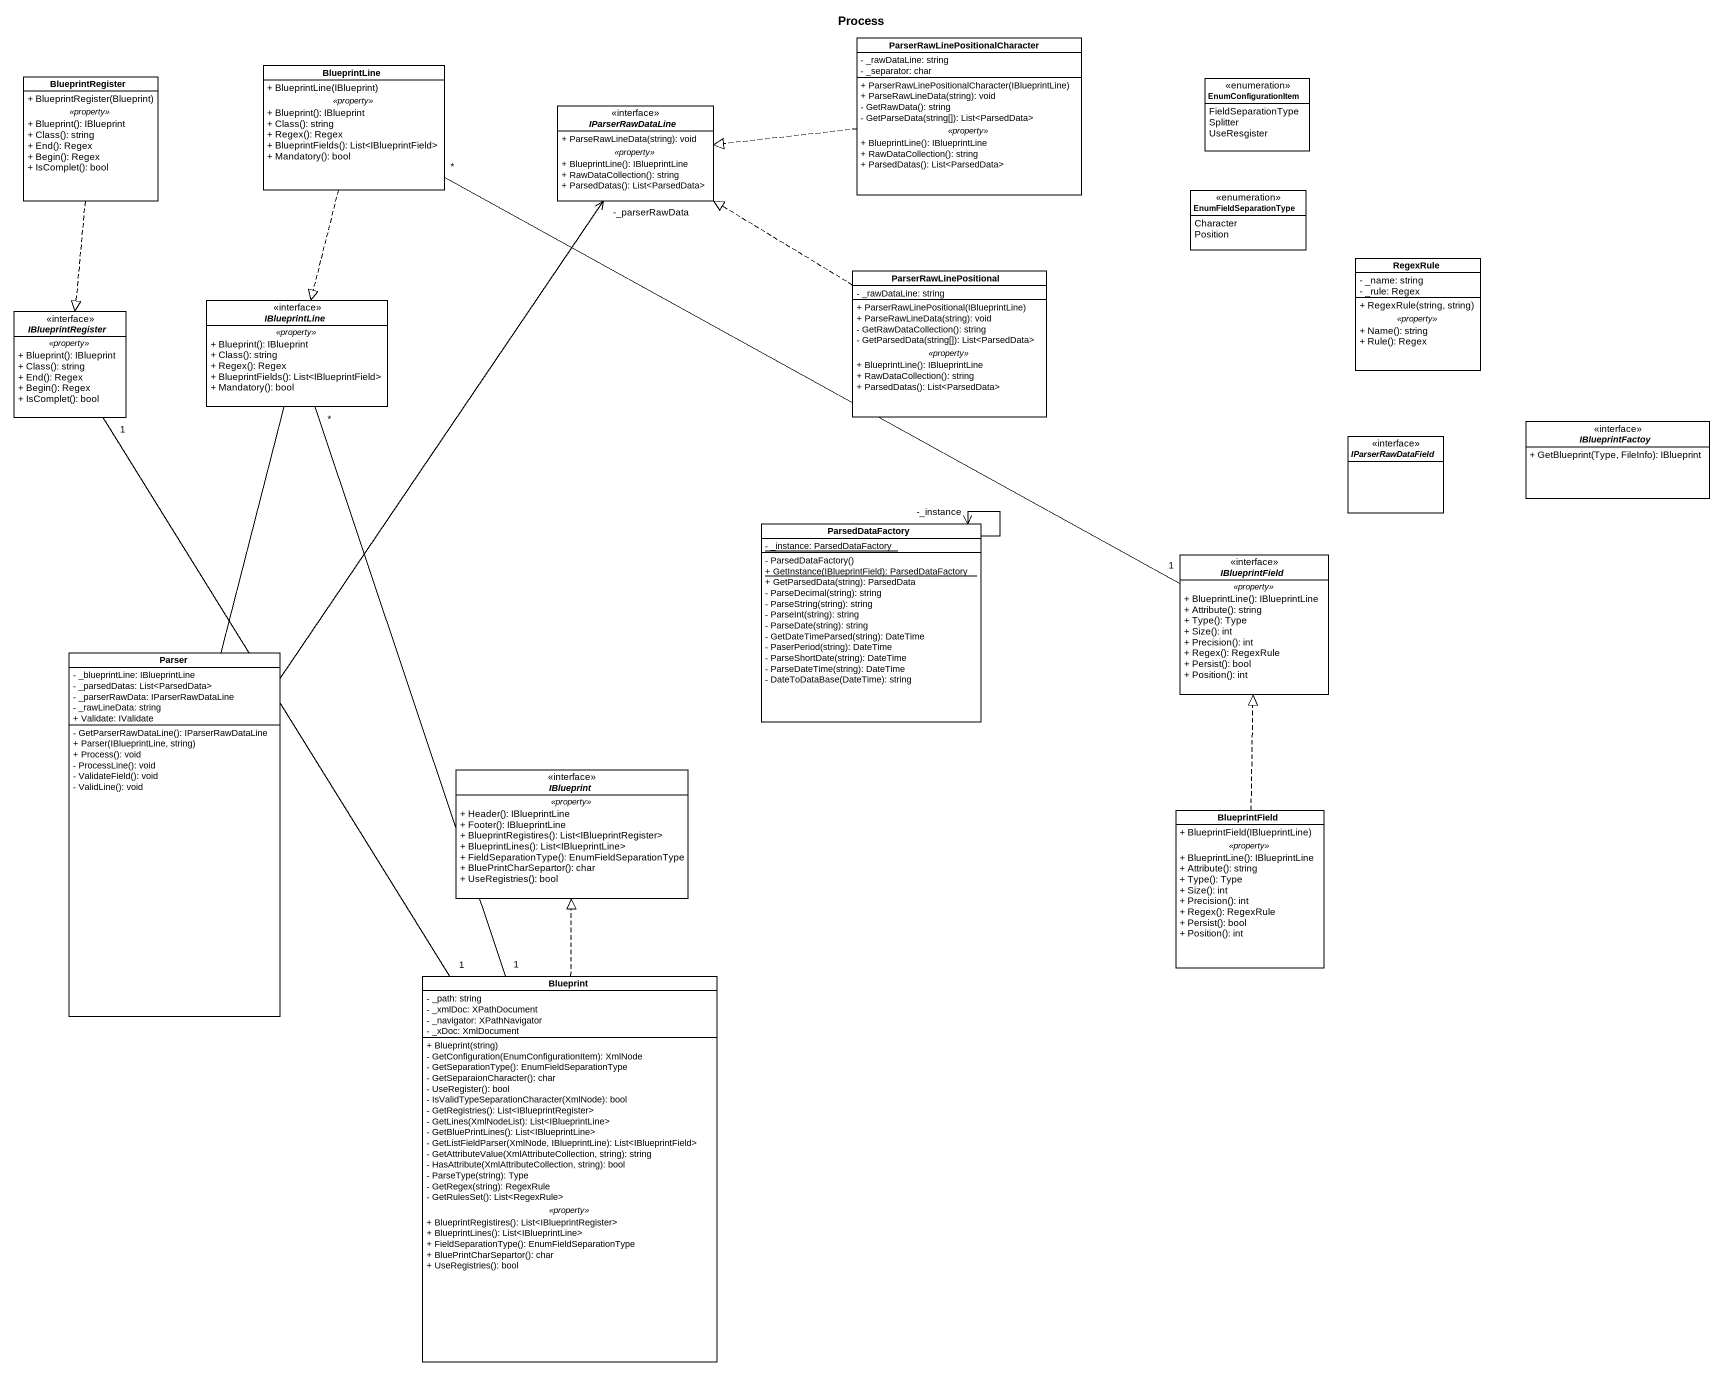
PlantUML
@startuml
title Process
hide circle
hide empty members
skinparam classAttributeIconSize 0
class "ParserRawLinePositionalCharacter" as ParserRawLinePositionalChara {
  - _rawDataLine: string
  - _separator: char
  --
  + ParserRawLinePositionalCharacter(IBlueprintLine)
  + ParseRawLineData(string): void
  - GetRawData(): string
  - GetParseData(string[]): List<ParsedData>
  .. <<property>> ..
  + BlueprintLine(): IBlueprintLine
  + RawDataCollection(): string
  + ParsedDatas(): List<ParsedData>
}
class BlueprintRegister {
  + BlueprintRegister(Blueprint)
  .. <<property>> ..
  + Blueprint(): IBlueprint
  + Class(): string
  + End(): Regex
  + Begin(): Regex
  + IsComplet(): bool
}
class BlueprintLine {
  + BlueprintLine(IBlueprint)
  .. <<property>> ..
  + Blueprint(): IBlueprint
  + Class(): string
  + Regex(): Regex
  + BlueprintFields(): List<IBlueprintField>
  + Mandatory(): bool
}
enum EnumConfigurationItem {
  FieldSeparationType
  Splitter
  UseResgister
}
interface IParserRawDataLine <<interface>> {
  + ParseRawLineData(string): void
  .. <<property>> ..
  + BlueprintLine(): IBlueprintLine
  + RawDataCollection(): string
  + ParsedDatas(): List<ParsedData>
}
enum EnumFieldSeparationType {
  Character
  Position
}
class ParserRawLinePositional {
  - _rawDataLine: string
  --
  + ParserRawLinePositional(IBlueprintLine)
  + ParseRawLineData(string): void
  - GetRawDataCollection(): string
  - GetParsedData(string[]): List<ParsedData>
  .. <<property>> ..
  + BlueprintLine(): IBlueprintLine
  + RawDataCollection(): string
  + ParsedDatas(): List<ParsedData>
}
class RegexRule {
  - _name: string
  - _rule: Regex
  --
  + RegexRule(string, string)
  .. <<property>> ..
  + Name(): string
  + Rule(): Regex
}
interface IBlueprintRegister <<interface>> {
  .. <<property>> ..
  + Blueprint(): IBlueprint
  + Class(): string
  + End(): Regex
  + Begin(): Regex
  + IsComplet(): bool
}
interface IBlueprintLine <<interface>> {
  .. <<property>> ..
  + Blueprint(): IBlueprint
  + Class(): string
  + Regex(): Regex
  + BlueprintFields(): List<IBlueprintField>
  + Mandatory(): bool
}
interface IParserRawDataField <<interface>>
interface IBlueprintFactoy <<interface>> {
  + GetBlueprint(Type, FileInfo): IBlueprint
}
class ParsedDataFactory {
  {static} - _instance: ParsedDataFactory
  - ParsedDataFactory()
  {static} + GetInstance(IBlueprintField): ParsedDataFactory
  + GetParsedData(string): ParsedData
  - ParseDecimal(string): string
  - ParseString(string): string
  - ParseInt(string): string
  - ParseDate(string): string
  - GetDateTimeParsed(string): DateTime
  - PaserPeriod(string): DateTime
  - ParseShortDate(string): DateTime
  - ParseDateTime(string): DateTime
  - DateToDataBase(DateTime): string
}
interface IBlueprintField <<interface>> {
  .. <<property>> ..
  + BlueprintLine(): IBlueprintLine
  + Attribute(): string
  + Type(): Type
  + Size(): int
  + Precision(): int
  + Regex(): RegexRule
  + Persist(): bool
  + Position(): int
}
class Parser {
  - _blueprintLine: IBlueprintLine
  - _parsedDatas: List<ParsedData>
  - _parserRawData: IParserRawDataLine
  - _rawLineData: string
  + Validate: IValidate
  - GetParserRawDataLine(): IParserRawDataLine
  + Parser(IBlueprintLine, string)
  + Process(): void
  - ProcessLine(): void
  - ValidateField(): void
  - ValidLine(): void
}
interface IBlueprint <<interface>> {
  .. <<property>> ..
  + Header(): IBlueprintLine
  + Footer(): IBlueprintLine
  + BlueprintRegistires(): List<IBlueprintRegister>
  + BlueprintLines(): List<IBlueprintLine>
  + FieldSeparationType(): EnumFieldSeparationType
  + BluePrintCharSepartor(): char
  + UseRegistries(): bool
}
class BlueprintField {
  + BlueprintField(IBlueprintLine)
  .. <<property>> ..
  + BlueprintLine(): IBlueprintLine
  + Attribute(): string
  + Type(): Type
  + Size(): int
  + Precision(): int
  + Regex(): RegexRule
  + Persist(): bool
  + Position(): int
}
class Blueprint {
  - _path: string
  - _xmlDoc: XPathDocument
  - _navigator: XPathNavigator
  - _xDoc: XmlDocument
  --
  + Blueprint(string)
  - GetConfiguration(EnumConfigurationItem): XmlNode
  - GetSeparationType(): EnumFieldSeparationType
  - GetSeparaionCharacter(): char
  - UseRegister(): bool
  - IsValidTypeSeparationCharacter(XmlNode): bool
  - GetRegistries(): List<IBlueprintRegister>
  - GetLines(XmlNodeList): List<IBlueprintLine>
  - GetBluePrintLines(): List<IBlueprintLine>
  - GetListFieldParser(XmlNode, IBlueprintLine): List<IBlueprintField>
  - GetAttributeValue(XmlAttributeCollection, string): string
  - HasAttribute(XmlAttributeCollection, string): bool
  - ParseType(string): Type
  - GetRegex(string): RegexRule
  - GetRulesSet(): List<RegexRule>
  .. <<property>> ..
  + BlueprintRegistires(): List<IBlueprintRegister>
  + BlueprintLines(): List<IBlueprintLine>
  + FieldSeparationType(): EnumFieldSeparationType
  + BluePrintCharSepartor(): char
  + UseRegistries(): bool
}
ParserRawLinePositionalChara .left.|> IParserRawDataLine
BlueprintRegister ..|> IBlueprintRegister
BlueprintLine ..|> IBlueprintLine
ParserRawLinePositional .up.|> IParserRawDataLine
IBlueprintLine -- Parser
IBlueprintLine "*" -- "1" Blueprint
ParsedDataFactory --> "-_instance" ParsedDataFactory
IBlueprintField "1" -left- "*" BlueprintLine
Parser -up-> "-_parserRawData" IParserRawDataLine
BlueprintField .up.|> IBlueprintField
Blueprint "1" -up- "1" IBlueprintRegister
Blueprint .up.|> IBlueprint
@enduml
